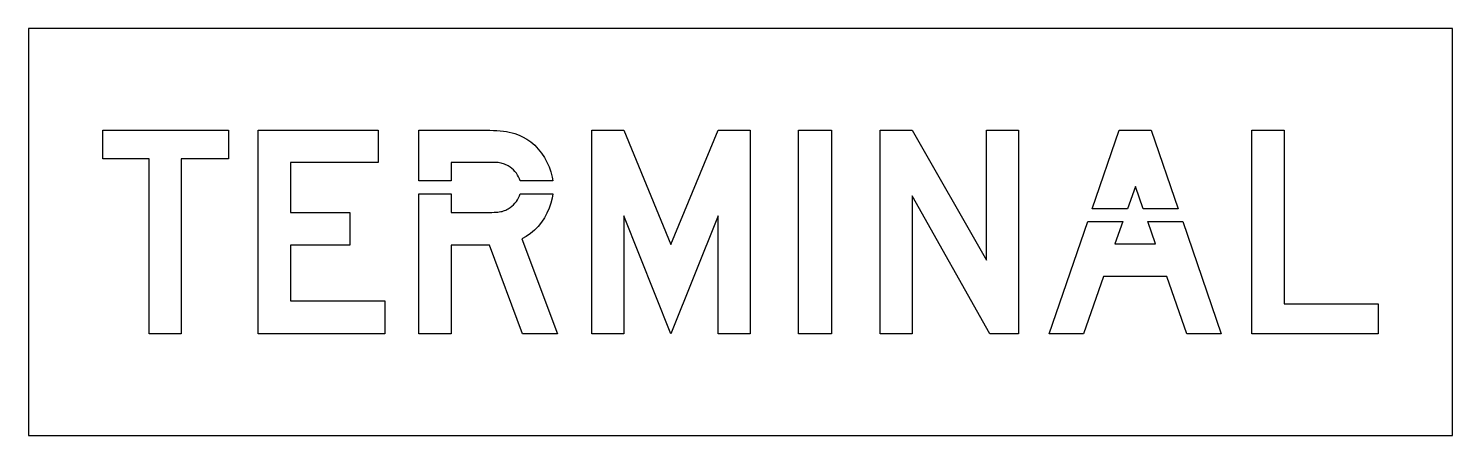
# Model space of a CAD drawing. Extents: x 0 to 56, y 0 to 16.
import ezdxf

# ---------------------------------------------------------------- set-up
doc = ezdxf.new("R2010")
doc.units = 0
doc.layers.add('CUT', color=7, linetype='Continuous')
doc.layers.add('OUTSIDE', color=1, linetype='Continuous')

msp = doc.modelspace()

# ---------------------------------------------------------------- linework, layer by layer
at = {"layer": 'CUT'}
for points in [[(4.7432, 10.8768), (2.9192, 10.8768), (2.9192, 12), (7.8592, 12), (7.8592, 10.8768), (6.0064, 10.8768), (6.0064, 4), (4.7432, 4)], [(10.3016, 10.7368), (10.3016, 8.772), (12.6312, 8.772), (12.6312, 7.4808), (10.3016, 7.4808), (10.3016, 5.2912), (14.0072, 5.2912), (14.0072, 4), (9.0384, 4), (9.0384, 12), (13.7544, 12), (13.7544, 10.7368)], [(19.1312, 10.3784), (19.072, 10.4416), (19.008, 10.4992), (18.9376, 10.5512), (18.8632, 10.5968), (18.8152, 10.6232), (18.7704, 10.6456), (18.7256, 10.6656), (18.68, 10.6824), (18.6328, 10.6968), (18.5824, 10.7088), (18.5272, 10.7184), (18.4664, 10.7256), (18.3976, 10.7304), (18.32, 10.7344), (18.232, 10.736), (18.1336, 10.7368), (16.6176, 10.7368), (16.6176, 10.0054), (15.3544, 10.0054), (15.3544, 12), (17.9928, 12), (18.1432, 11.9984), (18.2864, 11.9952), (18.4216, 11.988), (18.5512, 11.9784), (18.6744, 11.9648), (18.7928, 11.9472), (18.9064, 11.9256), (19.016, 11.9), (19.1216, 11.8696), (19.2248, 11.8344), (19.3256, 11.7936), (19.4248, 11.7472), (19.596, 11.6528), (19.7576, 11.5392), (19.9096, 11.408), (20.0496, 11.2616), (20.1768, 11.1016), (20.2912, 10.9296), (20.3904, 10.748), (20.4744, 10.5584), (20.5416, 10.3616), (20.5912, 10.1616), (20.6146, 10.0054), (19.3323, 10.0054), (19.3064, 10.0848), (19.272, 10.1632), (19.2312, 10.2384), (19.1848, 10.3104)], [(23.4104, 4), (22.1472, 4), (22.1472, 12), (23.4104, 12), (25.2632, 7.5088), (27.116, 12), (28.3784, 12), (28.3784, 4), (27.116, 4), (27.116, 8.6312), (25.2632, 4), (23.4104, 8.6312)], [(31.5784, 4), (30.2872, 4), (30.2872, 12), (31.5784, 12)], [(33.4872, 4), (33.4872, 12), (34.7504, 12), (37.6696, 6.8912), (37.6696, 12), (38.9328, 12), (38.9328, 4), (37.8096, 4), (34.7504, 9.4176), (34.7504, 4)], [(44.1536, 12), (45.216, 8.9106), (43.8413, 8.9106), (43.536, 9.7824), (43.2201, 8.9106), (41.8283, 8.9106), (42.8904, 12)], [(49.3752, 5.1792), (53.0808, 5.1792), (53.0808, 4), (48.112, 4), (48.112, 12), (49.3752, 12)], [(16.6176, 9.5034), (16.6176, 8.772), (18.1336, 8.772), (18.2264, 8.7728), (18.3104, 8.7744), (18.3856, 8.7784), (18.4536, 8.7832), (18.5152, 8.7904), (18.572, 8.8), (18.6248, 8.812), (18.6736, 8.8256), (18.7216, 8.8432), (18.768, 8.8632), (18.8152, 8.8856), (18.8632, 8.912), (18.9376, 8.9576), (19.008, 9.0096), (19.072, 9.0672), (19.1312, 9.1304), (19.1848, 9.1984), (19.2312, 9.2704), (19.272, 9.3456), (19.3064, 9.424), (19.3326, 9.5034), (20.6155, 9.5034), (20.5904, 9.336), (20.5416, 9.1304), (20.4736, 8.9312), (20.3888, 8.7384), (20.288, 8.5544), (20.1712, 8.3808), (20.0408, 8.22), (19.8976, 8.0728), (19.7416, 7.9416), (19.5744, 7.828), (19.3968, 7.7336), (20.8, 4), (19.4248, 4), (18.1336, 7.4808), (16.6176, 7.4808), (16.6176, 4), (15.3544, 4), (15.3544, 9.5034)], [(43.0383, 8.4086), (42.7224, 7.5368), (44.3224, 7.5368), (44.0171, 8.4086), (45.3887, 8.4086), (46.9048, 4), (45.5576, 4), (44.7712, 6.2456), (42.2728, 6.2456), (41.4872, 4), (40.14, 4), (41.6557, 8.4086)]]:
    msp.add_lwpolyline(points, close=True, dxfattribs=at)
at = {"layer": 'OUTSIDE'}
msp.add_lwpolyline([(0, 0), (56, 0), (56, 16), (0, 16)], close=True, dxfattribs=at)

doc.saveas('drawing.dxf')
